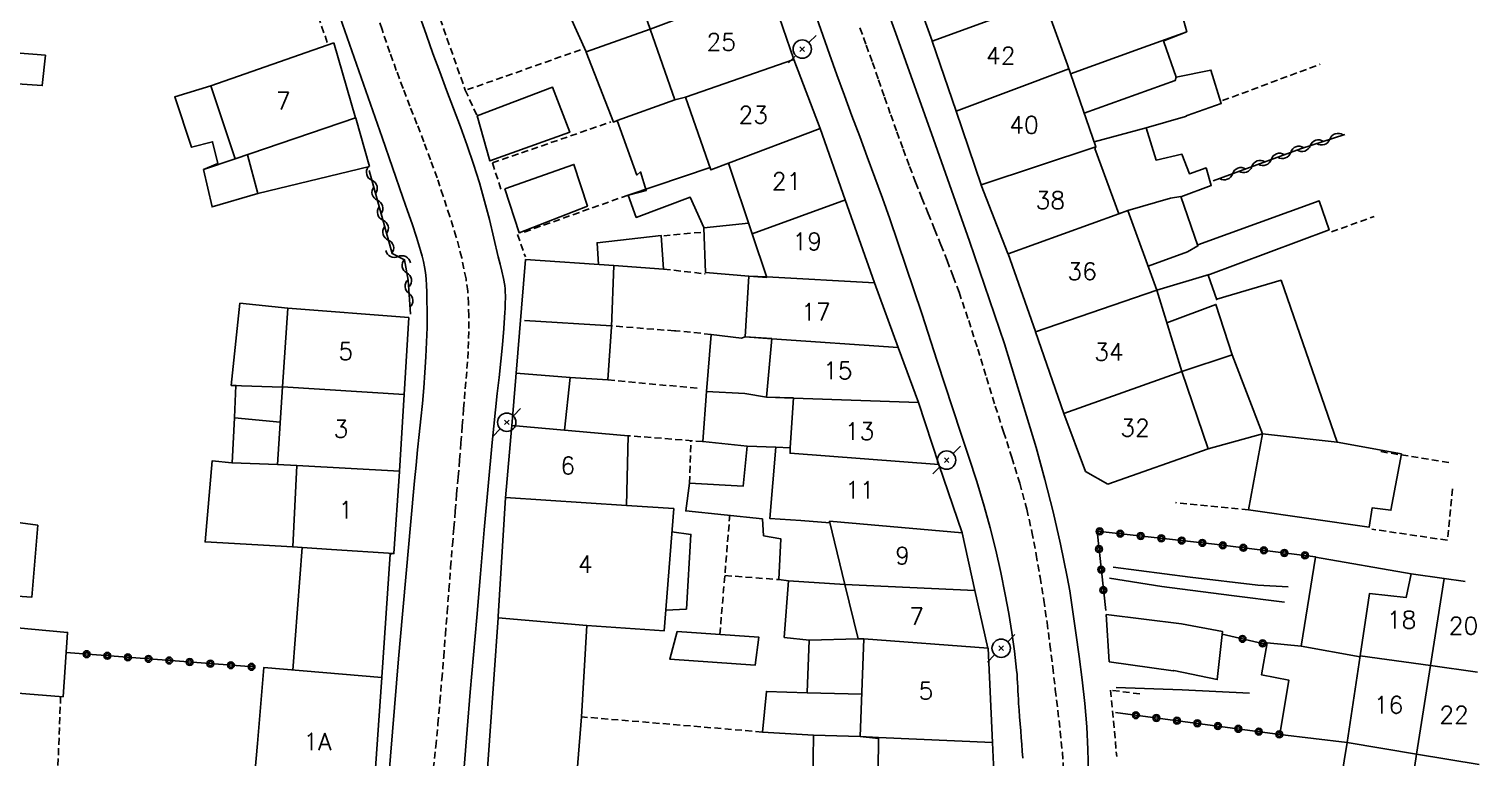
# Model space of a CAD drawing. Header units: millimetres. Extents: x 146998 to 148001, y 143000 to 144001.
# Drawn here: x 147379.8 to 147485, y 143249 to 143301.9 of the extents above; entities that cross this region are included whole.
import ezdxf
from ezdxf.enums import TextEntityAlignment as Align

# ---------------------------------------------------------------- set-up
doc = ezdxf.new("R2010")
doc.units = ezdxf.units.MM
doc.linetypes.add('DASHED', pattern=[0.75, 0.5, -0.25])
doc.layers.get('0').update_dxf_attribs({"linetype": 'CONTINUOUS'})
for name, color, linetype in [('W0001', 6, 'DASHED'), ('W0014', 7, 'CONTINUOUS'), ('W0017', 7, 'CONTINUOUS'), ('W0101', 7, 'CONTINUOUS'), ('W0104', 1, 'CONTINUOUS'), ('W0112', 1, 'DASHED'), ('W0310', 3, 'CONTINUOUS'), ('W0323', 7, 'CONTINUOUS'), ('W0473', 7, 'CONTINUOUS'), ('W0991', 7, 'CONTINUOUS'), ('W1102', 7, 'CONTINUOUS')]:
    doc.layers.add(name, color=color, linetype=linetype)
doc.styles.get("Standard").update_dxf_attribs({"font": 'romans.shx', "width": 0.85})

# ---------------------------------------------------------------- blocks, each defined once
blk = doc.blocks.new('T473')
for p, q in [((-0.166667, 0.166667), (0.166667, -0.166667)), ((-0.166667, -0.166667), (0.166667, 0.166667)), ((0.500001, 0.500001), (1.000002, 1.000002)), ((-1.000002, -1.000002), (-0.500001, -0.500001))]:
    blk.add_line(p, q)
blk.add_ellipse((0, 0), major_axis=(0.471405, 0.471405), ratio=1, start_param=5.4977871438, end_param=11.780972451)
blk = doc.blocks.new('t323o')
at = {"color": 0, "linetype": 'Continuous'}
for radius in [0.25, 0.15]:
    blk.add_circle((0, 0), radius, dxfattribs=at)
blk = doc.blocks.new('t310o')
at = {"color": 0, "linetype": 'Continuous'}
for centre, start, end in [((-0.5, 0.38), 216.8699, 323.1304), ((0.5, -0.37), 36.8699, 143.1303)]:
    blk.add_arc(centre, 0.625, start, end, dxfattribs=at)

msp = doc.modelspace()

# ---------------------------------------------------------------- linework, layer by layer
at = {"layer": 'W0001'}
for points in [[(147409.13, 143248.23), (147409.31, 143249.85), (147409.47, 143251.48), (147409.61, 143253.1), (147409.75, 143254.73), (147409.89, 143256.35), (147410.01, 143257.97), (147410.14, 143259.6), (147410.27, 143261.22), (147410.39, 143262.85), (147410.52, 143264.47), (147410.63, 143265.71), (147410.73, 143266.95), (147410.83, 143268.18), (147410.94, 143269.42), (147411.04, 143270.66), (147411.14, 143271.89), (147411.24, 143273.13), (147411.33, 143274.37), (147411.39, 143275.1), (147411.45, 143275.83), (147411.51, 143276.56), (147411.58, 143277.29), (147411.63, 143278.02), (147411.67, 143278.75), (147411.7, 143279.48), (147411.72, 143280.21), (147411.71, 143281.11), (147411.69, 143282.01), (147411.63, 143282.9), (147411.51, 143283.8), (147411.2, 143285.33), (147410.8, 143286.84), (147410.33, 143288.33), (147409.85, 143289.81), (147409.41, 143291.13), (147408.94, 143292.44), (147408.45, 143293.74), (147407.95, 143295.04), (147407.44, 143296.33), (147406.94, 143297.63), (147406.45, 143298.93), (147405.98, 143300.24), (147405.41, 143301.91), (147404.87, 143303.59)], [(147440.11, 143302.02), (147440.57, 143300.76), (147441.01, 143299.51), (147441.46, 143298.25), (147441.9, 143296.98), (147442.34, 143295.72), (147442.79, 143294.47), (147443.25, 143293.21), (147443.71, 143291.96), (147444.15, 143290.81), (147444.6, 143289.67), (147445.06, 143288.54), (147445.53, 143287.4), (147445.99, 143286.27), (147446.44, 143285.13), (147446.88, 143283.98), (147447.3, 143282.83), (147448, 143280.78), (147448.66, 143278.71), (147449.29, 143276.64), (147449.93, 143274.57), (147450.53, 143272.7), (147451.14, 143270.84), (147451.71, 143268.97), (147452.22, 143267.08), (147452.59, 143265.45), (147452.9, 143263.8), (147453.18, 143262.15), (147453.45, 143260.49), (147453.69, 143258.87), (147453.9, 143257.25), (147454.1, 143255.62), (147454.29, 143253.99), (147454.47, 143252.48), (147454.65, 143250.96), (147454.8, 143249.44), (147454.91, 143247.92)]]:
    msp.add_lwpolyline(points, dxfattribs=at)
at = {"layer": 'W0014'}
for points in [[(147456.69, 143248), (147456.66, 143249.64), (147456.58, 143251.28), (147456.44, 143252.99), (147456.24, 143254.7), (147456.01, 143256.4), (147455.77, 143258.1), (147455.64, 143259.12), (147455.49, 143260.14), (147455.34, 143261.16), (147455.15, 143262.17), (147454.66, 143264.54), (147454.13, 143266.89), (147453.54, 143269.23), (147452.9, 143271.56), (147450.59, 143279.08), (147448.07, 143286.54), (147445.44, 143293.95), (147442.8, 143301.35), (147441.48, 143305.03)], [(147436.63, 143303.69), (147437.26, 143301.9), (147437.89, 143300.11), (147438.43, 143298.61), (147438.98, 143297.12), (147439.53, 143295.63), (147440.09, 143294.14), (147440.64, 143292.65), (147441.19, 143291.16), (147441.74, 143289.66), (147442.27, 143288.16), (147443.44, 143284.72), (147444.59, 143281.28), (147445.72, 143277.82), (147446.85, 143274.37), (147447.43, 143272.61), (147448.02, 143270.85), (147448.59, 143269.09), (147449.12, 143267.31), (147449.55, 143265.72), (147449.96, 143264.11), (147450.33, 143262.5), (147450.66, 143260.88), (147450.91, 143259.51), (147451.13, 143258.14), (147451.32, 143256.77), (147451.48, 143255.39), (147451.51, 143255.09), (147451.53, 143254.79), (147451.55, 143254.49), (147451.57, 143254.19), (147451.58, 143253.89), (147451.59, 143253.59), (147451.61, 143253.29), (147451.62, 143252.99), (147451.66, 143252.5), (147451.7, 143252), (147451.74, 143251.5), (147451.78, 143251), (147451.82, 143250.51), (147451.86, 143250.01), (147451.89, 143249.51), (147451.92, 143249.01)], [(147402.38, 143302.77), (147403.9, 143298.42), (147405.42, 143294.07), (147406.92, 143289.71), (147407.25, 143288.75), (147407.59, 143287.79), (147407.92, 143286.82), (147408.21, 143285.85), (147408.32, 143285.46), (147408.42, 143285.07), (147408.5, 143284.67), (147408.57, 143284.27), (147408.62, 143283.81), (147408.65, 143283.33), (147408.66, 143282.86), (147408.67, 143282.39), (147408.69, 143281.33), (147408.68, 143280.27), (147408.65, 143279.2), (147408.6, 143278.14), (147408.53, 143277.01), (147408.44, 143275.89), (147408.34, 143274.76), (147408.23, 143273.64), (147408.11, 143272.51), (147407.99, 143271.39), (147407.88, 143270.27), (147407.77, 143269.14), (147407.48, 143265.92), (147407.18, 143262.69), (147406.89, 143259.46), (147406.61, 143256.23), (147406.46, 143254.46), (147406.31, 143252.69), (147406.17, 143250.92), (147406.02, 143249.15), (147405.88, 143247.38)], [(147411.37, 143248.36), (147411.6, 143251.08), (147411.82, 143253.79), (147412.05, 143256.51), (147412.29, 143259.23), (147412.56, 143262.4), (147412.83, 143265.58), (147413.11, 143268.75), (147413.4, 143271.93), (147413.52, 143273.11), (147413.65, 143274.29), (147413.78, 143275.47), (147413.92, 143276.65), (147414.04, 143277.83), (147414.16, 143279.01), (147414.25, 143280.2), (147414.33, 143281.38), (147414.34, 143281.62), (147414.35, 143281.86), (147414.36, 143282.11), (147414.37, 143282.35), (147414.37, 143282.59), (147414.36, 143282.83), (147414.35, 143283.07), (147414.33, 143283.32), (147414.24, 143283.84), (147414.12, 143284.36), (147413.98, 143284.88), (147413.85, 143285.39), (147413.53, 143286.75), (147413.21, 143288.1), (147412.86, 143289.45), (147412.48, 143290.78), (147412.05, 143292.14), (147411.59, 143293.49), (147411.1, 143294.83), (147410.61, 143296.16), (147410.1, 143297.49), (147409.6, 143298.82), (147409.1, 143300.16), (147408.63, 143301.5), (147408.26, 143302.57)]]:
    msp.add_lwpolyline(points, dxfattribs=at)
at = {"layer": 'W0017'}
for points in [[(147458.5, 143262.88), (147464.08, 143262.16), (147468.99, 143261.56), (147471.2, 143261.45)], [(147470.92, 143260.33), (147467.07, 143260.82), (147462.03, 143261.47), (147458.22, 143262.07)], [(147458.71, 143254.13), (147463.49, 143253.97), (147468.38, 143253.74)]]:
    msp.add_lwpolyline(points, dxfattribs=at)
at = {"layer": 'W0101'}
for points in [[(147422.97, 143307.46), (147424.88, 143301.92)], [(147445.36, 143301.06), (147445.36, 143301.09), (147443.62, 143305.83)], [(147433.44, 143305.18), (147433.44, 143305.16), (147435.31, 143299.72)], [(147455.18, 143299.33), (147453.47, 143304.02)], [(147424.88, 143301.92), (147426.67, 143296.81), (147427.44, 143296.98)], [(147403.48, 143295.49), (147394.76, 143292.51), (147392.99, 143297.82), (147401.91, 143300.93)], [(147401.91, 143300.93), (147403.48, 143295.49), (147403.5, 143295.46)], [(147447.09, 143295.97), (147445.36, 143301.06)], [(147435.31, 143299.72), (147437.21, 143294.72)], [(147457.16, 143293.27), (147457.22, 143293.38), (147455.18, 143299.33)], [(147427.44, 143296.98), (147429.29, 143291.71), (147430.56, 143292.2)], [(147448.91, 143290.62), (147447.09, 143295.97)], [(147437.21, 143294.72), (147439.04, 143289.53)], [(147458.89, 143288.52), (147457.16, 143293.27)], [(147430.56, 143292.2), (147432.28, 143287.06)], [(147450.87, 143285.63), (147450.85, 143285.65), (147448.91, 143290.6), (147448.91, 143290.62)], [(147439.04, 143289.53), (147441.17, 143283.51)], [(147461.66, 143282.97), (147461.65, 143282.99), (147459.55, 143288.76), (147458.89, 143288.52)], [(147432.28, 143287.06), (147433.34, 143283.9)], [(147452.84, 143279.97), (147450.87, 143285.63)], [(147433.34, 143283.9), (147432.03, 143284.01), (147431.77, 143279.6), (147433.71, 143279.47)], [(147441.17, 143283.51), (147442.89, 143278.81)], [(147463.47, 143277.09), (147461.66, 143282.97)], [(147407.36, 143280.99), (147398.57, 143281.68), (147398.19, 143275.97)], [(147407.02, 143275.42), (147407.36, 143280.99)], [(147433.71, 143279.47), (147433.33, 143275.21), (147435.28, 143275.16)], [(147454.92, 143274.02), (147452.85, 143279.95), (147452.84, 143279.97)], [(147442.89, 143278.81), (147444.35, 143274.83)], [(147458.1, 143268.89), (147465.38, 143271.47), (147463.47, 143277.07), (147463.47, 143277.09)], [(147398.19, 143275.97), (147397.82, 143270.33), (147399.23, 143270.25)], [(147406.68, 143269.84), (147407.02, 143275.42)], [(147435.28, 143275.16), (147435.05, 143271.54)], [(147444.35, 143274.83), (147445.84, 143270.33)], [(147458.1, 143268.89), (147456.49, 143269.82), (147454.92, 143274.02)], [(147414.38, 143267.9), (147414.83, 143273.15)], [(147423.16, 143267.35), (147423.28, 143272.42), (147414.83, 143273.15)], [(147435.05, 143271.54), (147433.99, 143271.58), (147433.56, 143266.41), (147435.81, 143266.27), (147437.92, 143266.09)], [(147399.62, 143264.3), (147398.93, 143264.34), (147399.23, 143270.25)], [(147406, 143263.82), (147406.27, 143263.86), (147406.69, 143269.82), (147406.68, 143269.84)], [(147445.84, 143270.33), (147447.52, 143265.37)], [(147413.85, 143259.22), (147413.85, 143259.29), (147414.37, 143267.93), (147414.38, 143267.9)], [(147420.27, 143258.65), (147425.89, 143258.25), (147426.59, 143267.13), (147423.16, 143267.35)], [(147437.89, 143266.22), (147439.02, 143261.61)], [(147447.52, 143265.37), (147448.45, 143261.19)], [(147401.75, 143264.16), (147399.62, 143264.3)], [(147406.27, 143263.86), (147401.75, 143264.16)], [(147476.42, 143256.45), (147477.1, 143260.97), (147479.75, 143260.67), (147480.12, 143262.39), (147482.53, 143262.05)], [(147439.02, 143261.61), (147439.98, 143257.67)], [(147448.45, 143261.19), (147449.39, 143257), (147449.41, 143257)], [(147482.53, 143262.05), (147483.91, 143261.85), (147484.04, 143261.83)], [(147420.27, 143258.65), (147413.84, 143259.19)], [(147440.39, 143257.68), (147440.13, 143250.58), (147441.45, 143250.45)], [(147449.41, 143257), (147449.73, 143250.15)], [(147475.48, 143250.14), (147476.42, 143256.45)], [(147404.69, 143244.83), (147395.98, 143245.71), (147396.36, 143250.07), (147396.83, 143255.58), (147405.4, 143254.86)], [(147404.69, 143244.83), (147405.4, 143254.86)], [(147441.45, 143250.45), (147441.38, 143243.57)], [(147449.73, 143250.15), (147450.05, 143243.23)], [(147474.44, 143243.78), (147475.48, 143250.14)]]:
    msp.add_lwpolyline(points, dxfattribs=at)
at = {"layer": 'W0104'}
for points in [[(147432.03, 143284.01), (147428.89, 143284.27), (147428.78, 143287.5), (147428.78, 143287.52), (147427.77, 143289.74), (147423.87, 143288.26), (147423.27, 143289.88), (147424.59, 143290.22), (147424.18, 143291.56), (147423.91, 143291.34), (147422.48, 143295.29), (147422.21, 143295.18), (147420.22, 143300.26), (147420.22, 143300.28), (147419.08, 143302.85), (147419.08, 143302.88), (147417.95, 143305.63), (147417.95, 143305.65), (147417.04, 143308.08), (147415.9, 143307.69), (147415.33, 143309.94), (147417.73, 143311.3), (147416.91, 143314.3), (147420.2, 143315.49)], [(147463.23, 143303.9), (147463.83, 143301.74), (147462.17, 143301.07), (147462.17, 143301.02), (147463.07, 143298.45), (147465.59, 143298.96), (147466.34, 143296.52), (147463.86, 143295.65), (147463.73, 143295.6), (147460.89, 143294.76), (147461.6, 143292.43), (147463.48, 143292.85), (147464.03, 143291.43), (147465.24, 143291.85), (147465.61, 143290.59), (147463.4, 143289.76), (147463.4, 143289.78), (147464.64, 143286.2), (147464.64, 143286.27), (147473.45, 143289.46), (147474.16, 143287.35), (147465.36, 143284.07), (147465.39, 143284.07), (147466.01, 143282.29), (147466.01, 143282.32), (147470.68, 143283.7), (147474.75, 143271.94), (147479.42, 143271.09), (147478.65, 143267.01), (147477.3, 143267.19), (147477.08, 143265.78), (147468.32, 143267.03), (147469.33, 143272.56), (147465.38, 143271.47)], [(147420.22, 143300.28), (147424.88, 143301.92)], [(147463.83, 143301.74), (147460.41, 143300.5), (147455.4, 143298.68)], [(147376.66, 143300.37), (147380.97, 143300.04), (147380.74, 143297.83), (147378.55, 143297.99)], [(147463.07, 143298.45), (147462.99, 143298.2), (147456.38, 143295.83)], [(147392.99, 143297.82), (147390.37, 143297.01), (147391.57, 143293.36), (147393.11, 143293.74), (147393.11, 143293.76), (147393.49, 143292.17), (147392.46, 143291.74), (147393.08, 143289.02), (147396.39, 143290.01)], [(147422.48, 143295.29), (147426.67, 143296.81)], [(147403.5, 143295.46), (147404.51, 143291.96)], [(147457.1, 143293.74), (147460.89, 143294.76)], [(147404.51, 143291.96), (147396.39, 143290.01), (147395.64, 143292.81)], [(147392.46, 143291.74), (147394.76, 143292.51)], [(147423.27, 143289.88), (147429.23, 143291.89)], [(147459.55, 143288.76), (147462.65, 143289.66), (147463.4, 143289.78)], [(147428.78, 143287.5), (147432.02, 143287.84)], [(147421.13, 143284.85), (147421.02, 143286.42), (147425.68, 143286.95), (147425.85, 143284.51), (147422.24, 143284.77)], [(147461.02, 143284.73), (147463.89, 143285.77), (147464.64, 143286.2)], [(147414.83, 143273.15), (147414.83, 143273.13), (147415.83, 143285.21)], [(147418.67, 143272.82), (147419.08, 143276.64), (147421.81, 143276.47), (147422.07, 143280.31), (147422.24, 143284.77), (147415.83, 143285.21)], [(147433.34, 143283.94), (147432.03, 143284.01)], [(147465.46, 143284.11), (147461.66, 143282.97)], [(147398.93, 143264.34), (147392.57, 143264.71), (147393.08, 143270.59), (147394.51, 143270.46), (147394.53, 143270.46), (147394.69, 143273.71), (147394.69, 143273.73), (147394.8, 143276.07), (147394.46, 143276.07), (147395.1, 143282.03), (147398.57, 143281.68)], [(147462.38, 143280.61), (147465.95, 143281.95), (147467.14, 143278.3), (147463.47, 143277.09)], [(147422.07, 143280.39), (147415.75, 143280.77)], [(147436.69, 143247.3), (147436.73, 143250.67), (147433.03, 143250.91), (147433.32, 143253.85), (147436.27, 143253.76), (147436.27, 143253.78), (147436.42, 143257.57), (147434.61, 143257.78), (147434.91, 143261.88), (147434.23, 143261.97), (147434.37, 143264.92), (147433.11, 143265.15), (147433.03, 143266.38), (147427.46, 143266.96), (147427.73, 143268.98), (147431.63, 143268.76), (147431.93, 143271.65), (147428.69, 143271.99), (147428.96, 143275.63), (147429.3, 143279.77), (147431.5, 143279.49), (147431.77, 143279.6)], [(147467.14, 143278.3), (147469.33, 143272.56)], [(147398.19, 143275.93), (147394.46, 143276.07)], [(147419.08, 143276.64), (147415.15, 143276.95)], [(147428.96, 143275.63), (147431.74, 143275.48), (147433.33, 143275.21)], [(147394.69, 143273.71), (147398.02, 143273.4)], [(147469.33, 143272.56), (147474.75, 143271.94)], [(147433.99, 143271.58), (147431.93, 143271.65)], [(147397.82, 143270.33), (147394.53, 143270.46)], [(147378.23, 143260.83), (147379.99, 143260.7), (147380.42, 143265.92), (147378.45, 143266.19), (147378.73, 143268.32), (147375.64, 143268.56)], [(147426.01, 143259.75), (147427.51, 143259.83), (147427.83, 143265.25), (147426.45, 143265.45)], [(147398.93, 143255.41), (147399.62, 143264.3)], [(147405.4, 143254.86), (147405.4, 143254.88), (147406, 143263.82)], [(147475.48, 143250.15), (147470.58, 143250.74), (147471.25, 143254.67), (147469.27, 143255.05), (147469.66, 143257.39), (147472.14, 143257.15), (147473.18, 143263.61), (147480.12, 143262.39)], [(147434.91, 143261.88), (147439.02, 143261.62)], [(147412.89, 143245.85), (147413.84, 143259.19)], [(147413.84, 143259.19), (147413.85, 143259.22)], [(147458.2, 143256.01), (147457.97, 143259.43)], [(147367.19, 143254.68), (147382.26, 143253.47), (147382.58, 143258.14), (147373.94, 143258.93), (147373.79, 143257.9), (147367.48, 143258.24)], [(147419.37, 143245.37), (147419.9, 143252.01), (147420.27, 143258.65)], [(147436.42, 143257.57), (147439.98, 143257.67)], [(147439.98, 143257.67), (147440.39, 143257.68)], [(147472.14, 143257.15), (147476.41, 143256.36)], [(147436.27, 143253.76), (147440.24, 143253.66)], [(147440.13, 143250.58), (147436.73, 143250.67)], [(147441.45, 143250.52), (147440.13, 143250.58)]]:
    msp.add_lwpolyline(points, dxfattribs=at)
for points in [[(147412.31, 143295.64), (147413.25, 143292.36), (147419.04, 143294.45), (147417.79, 143297.71)], [(147414.33, 143290.34), (147415.36, 143287.15), (147420.32, 143289.08), (147419.34, 143292.11)], [(147457.97, 143259.43), (147463.45, 143258.76), (147466.43, 143258.2), (147466.04, 143254.71), (147462.89, 143255.37), (147462.85, 143255.34), (147458.2, 143256.01)], [(147426.84, 143258.2), (147432.76, 143257.8), (147432.49, 143255.76), (147426.3, 143256.2)]]:
    msp.add_lwpolyline(points, close=True, dxfattribs=at)
at = {"layer": 'W0112'}
for points in [[(147401.44, 143300.96), (147399.97, 143305.17), (147398.19, 143311.27)], [(147409.63, 143302.68), (147411.45, 143297.51), (147412.31, 143295.64)], [(147419.83, 143300.43), (147411.62, 143297.54)], [(147466.43, 143296.74), (147473.51, 143299.38)], [(147413.42, 143292.22), (147422.02, 143295.19)], [(147413.42, 143292.22), (147414.06, 143290.28)], [(147423.27, 143289.88), (147415.48, 143287.11)], [(147474.33, 143287.21), (147477.43, 143288.33)], [(147415.24, 143287.03), (147415.82, 143285.39)], [(147428.56, 143287.18), (147425.88, 143286.93)], [(147425.85, 143284.51), (147428.86, 143284.17)], [(147429.3, 143279.77), (147426.75, 143280.04), (147426.64, 143280.03), (147422.07, 143280.39)], [(147421.81, 143276.47), (147428.43, 143275.85)], [(147428.69, 143271.99), (147423.28, 143272.42)], [(147427.73, 143268.98), (147427.84, 143272.06)], [(147482.86, 143270.47), (147477.87, 143271.27)], [(147483.12, 143268.55), (147482.75, 143264.83), (147477.26, 143265.63)], [(147468.32, 143267.03), (147463.02, 143267.56)], [(147429.94, 143257.99), (147430.66, 143266.67)], [(147430.3, 143262.27), (147434.23, 143261.97)], [(147460.43, 143253.67), (147458.3, 143253.95), (147458.75, 143249.12)], [(147382.08, 143253.48), (147381.87, 143248.14)], [(147433.03, 143250.91), (147419.9, 143252.01)]]:
    msp.add_lwpolyline(points, dxfattribs=at)
at = {"layer": 'W0310'}
for points in [[(147465.75, 143290.92), (147472.1, 143293.25), (147475.32, 143294.29)], [(147407.48, 143281.24), (147407.31, 143283.7), (147407.05, 143285.19), (147406.14, 143285.64), (147404.49, 143291.66)]]:
    msp.add_lwpolyline(points, dxfattribs=at)
at = {"layer": 'W0323'}
for points in [[(147473.18, 143263.63), (147465.84, 143264.54), (147457.32, 143265.5), (147457.95, 143259.72)], [(147466.41, 143258), (147469.64, 143257.27)], [(147382.48, 143256.67), (147396.09, 143255.63)], [(147470.58, 143250.74), (147458.66, 143252.33)]]:
    msp.add_lwpolyline(points, dxfattribs=at)
at = {"layer": 'W1102'}
for points in [[(147433.44, 143305.18), (147424.88, 143301.92)], [(147445.36, 143301.06), (147453.47, 143304.02)], [(147427.44, 143296.98), (147435.31, 143299.72)], [(147455.28, 143299.04), (147447.09, 143295.97)], [(147437.21, 143294.72), (147430.56, 143292.2)], [(147448.91, 143290.62), (147457.22, 143293.38)], [(147439.05, 143289.53), (147432.28, 143287.06)], [(147458.89, 143288.52), (147450.87, 143285.63)], [(147441.17, 143283.51), (147433.34, 143283.94)], [(147452.85, 143279.95), (147461.66, 143282.97)], [(147433.71, 143279.46), (147431.77, 143279.6)], [(147442.89, 143278.81), (147433.71, 143279.46)], [(147463.47, 143277.09), (147454.92, 143274.02)], [(147407.02, 143275.42), (147398.19, 143275.97)], [(147435.28, 143275.14), (147433.33, 143275.21)], [(147444.35, 143274.83), (147435.28, 143275.14)], [(147435.05, 143271.54), (147435.03, 143271.15), (147445.84, 143270.33)], [(147399.23, 143270.25), (147406.68, 143269.84)], [(147423.16, 143267.35), (147414.37, 143267.93)], [(147447.52, 143265.37), (147437.89, 143266.22)], [(147448.45, 143261.19), (147439.02, 143261.61)], [(147482.53, 143262.05), (147481.52, 143255.74)], [(147440.39, 143257.68), (147449.41, 143257)], [(147481.52, 143255.74), (147476.42, 143256.45)], [(147481.52, 143255.74), (147480.52, 143249.31)], [(147484.95, 143255.26), (147481.52, 143255.74)], [(147449.73, 143250.15), (147441.45, 143250.52)], [(147475.48, 143250.14), (147480.52, 143249.31)], [(147480.52, 143249.31), (147479.59, 143243)], [(147480.52, 143249.31), (147485.05, 143248.56)]]:
    msp.add_lwpolyline(points, dxfattribs=at)

# ---------------------------------------------------------------- block references
at = {"layer": 'W0310'}
for p, rotation in [((147472.8, 143293.47), 17.96295068710902), ((147474.22, 143293.94), 17.96295068710902), ((147469.97, 143292.47), 20.15590141612641), ((147471.38, 143292.98), 20.15590141612641), ((147404.68, 143290.96), 105.3251476480777), ((147467.16, 143291.43), 20.15590141612641), ((147468.56, 143291.95), 20.15590141612641), ((147405.08, 143289.51), 105.3251476480777), ((147405.48, 143288.06), 105.3251476480777), ((147405.87, 143286.62), 105.3251476480777), ((147406.58, 143285.42), 153.3844902005052), ((147407.22, 143284.23), 99.88044104910587), ((147407.37, 143282.74), 93.92999858784711)]:
    msp.add_blockref('t310o', p, dxfattribs=dict(at, rotation=rotation))
at = {"layer": 'W0323'}
for p, rotation in [((147457.51, 143265.47), 173.5933415756576), ((147459, 143265.31), 173.5933415756576), ((147460.49, 143265.14), 173.5933415756576), ((147457.46, 143264.19), 276.1452681506631), ((147461.98, 143264.97), 173.5933415756576), ((147463.47, 143264.81), 173.5933415756576), ((147464.96, 143264.64), 173.5933415756576), ((147466.45, 143264.46), 172.9431780154658), ((147467.94, 143264.28), 172.9431780154658), ((147469.43, 143264.1), 172.9431780154658), ((147470.92, 143263.91), 172.9431780154658), ((147472.41, 143263.73), 172.9431780154658), ((147457.62, 143262.7), 276.1452681506631), ((147457.78, 143261.21), 276.1452681506631), ((147467.88, 143257.67), 347.2794614519581), ((147469.34, 143257.34), 347.2794614519581), ((147383.97, 143256.56), 355.6318678386492), ((147385.47, 143256.44), 355.6318678386492), ((147386.96, 143256.33), 355.6318678386492), ((147388.46, 143256.22), 355.6318678386492), ((147389.96, 143256.1), 355.6318678386492), ((147391.45, 143255.99), 355.6318678386492), ((147392.95, 143255.87), 355.6318678386492), ((147394.44, 143255.76), 355.6318678386492), ((147395.94, 143255.64), 355.6318678386492), ((147460.14, 143252.13), 172.3877361652883), ((147461.63, 143251.93), 172.3877361652883), ((147463.12, 143251.73), 172.3877361652883), ((147464.6, 143251.54), 172.3877361652883), ((147466.09, 143251.34), 172.3877361652883), ((147467.58, 143251.14), 172.3877361652883), ((147469.06, 143250.94), 172.3877361652883), ((147470.55, 143250.74), 172.3877361652883)]:
    msp.add_blockref('t323o', p, dxfattribs=dict(at, rotation=rotation))
at = {"layer": 'W0473'}
for p in [(147435.92, 143300.48), (147414.47, 143273.39), (147446.4, 143270.65), (147450.36, 143256.99)]:
    msp.add_blockref('T473', p, dxfattribs=at)

# ---------------------------------------------------------------- texts
at = {"layer": 'W0991'}
for s, p in [('25', (147430.04, 143301)), ('42', (147450.33, 143300)), ('7', (147398.24, 143296.72)), ('23', (147432.36, 143295.71)), ('40', (147452.02, 143294.98)), ('21', (147434.78, 143290.89)), ('38', (147453.93, 143289.51)), ('19', (147436.28, 143286.52)), ('36', (147456.24, 143284.35)), ('17', (147436.91, 143281.41)), ('5', (147402.78, 143278.55)), ('34', (147458.19, 143278.5)), ('15', (147438.5, 143277.15)), ('3', (147402.43, 143272.91)), ('13', (147440.08, 143272.74)), ('32', (147460.08, 143272.99)), ('6', (147418.9, 143270.25)), ('11', (147440.1, 143268.48)), ('1', (147402.78, 143267.03)), ('9', (147443.2, 143263.71)), ('4', (147420.17, 143263.09)), ('7', (147444.23, 143259.31)), ('18', (147479.43, 143259.06)), ('20', (147483.92, 143258.62)), ('5', (147444.9, 143253.91)), ('16', (147478.48, 143252.88)), ('22', (147483.24, 143252.15)), ('1A', (147400.72, 143250.21))]:
    msp.add_text(s, height=1.25, dxfattribs=at).set_placement(p, align=Align.MIDDLE_CENTER)

doc.saveas('drawing.dxf')
